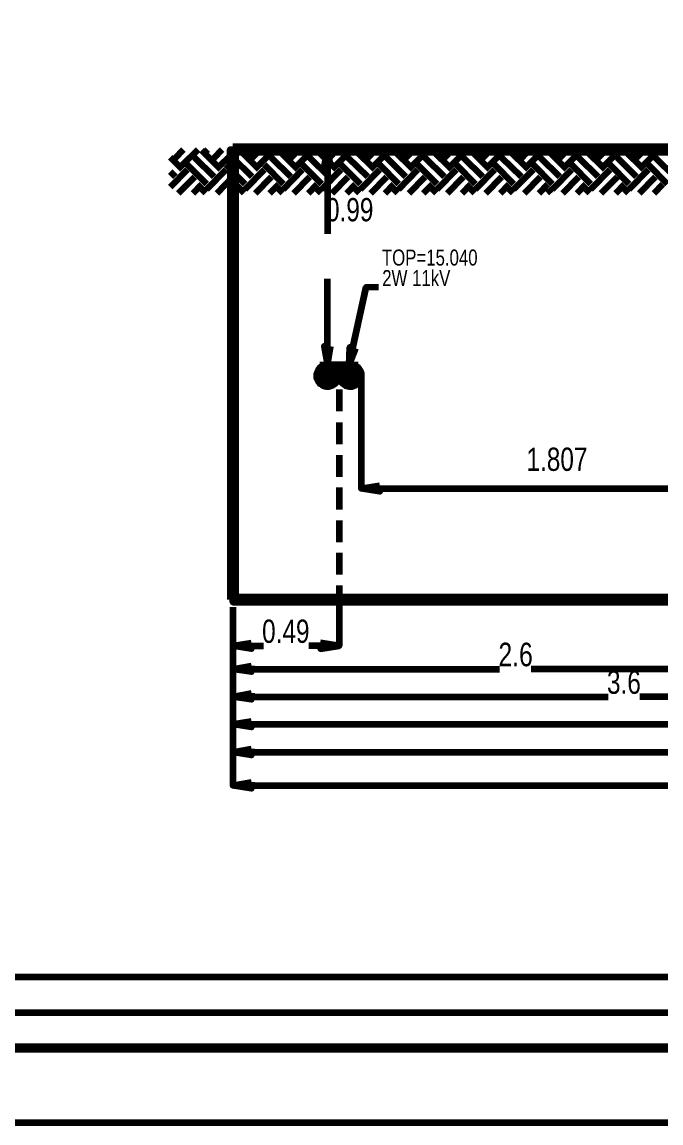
# Model space of a CAD drawing. Header units: inches. Extents: x 13 to 428, y 9 to 297.
# Drawn here: x 184.2 to 245.8, y 8.9 to 115 of the extents above; entities that cross this region are included whole.
import ezdxf

# ---------------------------------------------------------------- set-up
doc = ezdxf.new("R2010")
doc.units = ezdxf.units.IN
doc.header["$MEASUREMENT"] = 0
for name, color, linetype, lineweight in [('H', 7, 'CONTINUOUS', 100), ('P', 250, 'CONTINUOUS', 100), ('Text', 250, 'CONTINUOUS', 100)]:
    doc.layers.add(name, color=color, linetype=linetype, lineweight=lineweight)
doc.styles.get("Standard").update_dxf_attribs({"font": 'txt', "width": 0.75})

msp = doc.modelspace()

# ---------------------------------------------------------------- hatches: boundary and pattern name
at = {"layer": 'H', "linetype": 'Continuous'}
for color, points in [(0, [(412.73, 289.55), (26.82, 289.55), (26.82, 16.03), (412.73, 16.03), (412.73, 25.27), (412.48, 25.27), (412.48, 16.27), (27.06, 16.27), (27.06, 289.3), (412.48, 289.3), (412.48, 116.48), (412.64, 116.48), (412.73, 116.48)]), (5, [(204.55, 102.48), (313.7, 103), (204.55, 103), (204.55, 102.48), (313.7, 103), (313.7, 102.48)]), (5, [(204.79, 59.36), (204.27, 102.76), (204.27, 59.36), (204.79, 59.36), (204.27, 102.76), (204.79, 102.76)]), (0, [(213.97, 100.97), (213.36, 100.97), (213.67, 102.76)]), (0, [(213.97, 83.79), (213.36, 83.79), (213.67, 82)]), (0, [(216.36, 83.58), (215.76, 82), (215.82, 83.7)]), (3, [(212.94, 81.73), (214.73, 81), (214.7, 81.09), (212.94, 81.73), (214.73, 81), (212.88, 81.64)]), (3, [(213.03, 81.79), (214.7, 81.09), (214.7, 81.18), (213.03, 81.79), (214.7, 81.09), (212.94, 81.73)]), (3, [(213.09, 81.85), (214.7, 81.18), (214.67, 81.3), (213.09, 81.85), (214.7, 81.18), (213.03, 81.79)]), (3, [(213.18, 81.88), (214.67, 81.3), (214.64, 81.39), (213.18, 81.88), (214.67, 81.3), (213.09, 81.85)]), (3, [(213.27, 81.94), (214.64, 81.39), (214.58, 81.48), (213.27, 81.94), (214.64, 81.39), (213.18, 81.88)]), (3, [(213.39, 81.97), (214.58, 81.48), (214.52, 81.58), (213.39, 81.97), (214.58, 81.48), (213.27, 81.94)]), (3, [(213.48, 81.97), (214.52, 81.58), (214.45, 81.64), (213.48, 81.97), (214.52, 81.58), (213.39, 81.97)]), (3, [(213.58, 82), (214.45, 81.64), (214.39, 81.73), (213.58, 82), (214.45, 81.64), (213.48, 81.97)]), (3, [(213.67, 82), (214.39, 81.73), (214.3, 81.79), (213.67, 82), (214.39, 81.73), (213.58, 82)]), (3, [(213.79, 82), (214.3, 81.79), (214.24, 81.82), (213.79, 82), (214.3, 81.79), (213.67, 82)]), (3, [(213.88, 81.97), (214.24, 81.82), (214.12, 81.88), (213.88, 81.97), (214.24, 81.82), (213.79, 82)]), (3, [(214.06, 81.94), (214.12, 81.88), (213.88, 81.97)]), (3, [(215.12, 81.73), (216.91, 81), (216.91, 81.09), (215.12, 81.73), (216.91, 81), (215.09, 81.64)]), (3, [(215.21, 81.79), (216.91, 81.09), (216.88, 81.18), (215.21, 81.79), (216.91, 81.09), (215.12, 81.73)]), (3, [(215.3, 81.85), (216.88, 81.18), (216.85, 81.3), (215.3, 81.85), (216.88, 81.18), (215.21, 81.79)]), (3, [(215.39, 81.88), (216.85, 81.3), (216.82, 81.39), (215.39, 81.88), (216.85, 81.3), (215.3, 81.85)]), (3, [(215.48, 81.94), (216.82, 81.39), (216.76, 81.48), (215.48, 81.94), (216.82, 81.39), (215.39, 81.88)]), (3, [(215.58, 81.97), (216.76, 81.48), (216.73, 81.58), (215.58, 81.97), (216.76, 81.48), (215.48, 81.94)]), (3, [(215.67, 81.97), (216.73, 81.58), (216.64, 81.64), (215.67, 81.97), (216.73, 81.58), (215.58, 81.97)]), (3, [(215.79, 82), (216.64, 81.64), (216.61, 81.73), (215.79, 82), (216.64, 81.64), (215.67, 81.97)]), (3, [(215.88, 82), (216.61, 81.73), (216.52, 81.79), (215.88, 82), (216.61, 81.73), (215.79, 82)]), (3, [(216, 82), (216.52, 81.79), (216.45, 81.82), (216, 82), (216.52, 81.79), (215.88, 82)]), (3, [(216.06, 81.97), (216.45, 81.82), (216.3, 81.88), (216.06, 81.97), (216.45, 81.82), (216, 82)]), (3, [(216.24, 81.94), (216.3, 81.88), (216.06, 81.97)]), (3, [(212.7, 81.3), (214.61, 80.52), (214.67, 80.61), (212.7, 81.3), (214.61, 80.52), (212.64, 81.21)]), (3, [(212.64, 81.21), (214.58, 80.42), (214.61, 80.52), (212.64, 81.21), (214.58, 80.42), (212.64, 81.09)]), (3, [(212.64, 81.09), (214.52, 80.33), (214.58, 80.42), (212.64, 81.09), (214.52, 80.33), (212.64, 81)]), (3, [(212.64, 81), (214.45, 80.27), (214.52, 80.33), (212.64, 81), (214.45, 80.27), (212.64, 80.91)]), (3, [(212.64, 80.91), (214.39, 80.18), (214.45, 80.27), (212.64, 80.91), (214.39, 80.18), (212.64, 80.79)]), (3, [(212.64, 80.79), (214.3, 80.12), (214.39, 80.18), (212.64, 80.79), (214.3, 80.12), (212.64, 80.73)]), (3, [(212.64, 80.73), (214.24, 80.09), (214.3, 80.12), (212.64, 80.73), (214.24, 80.09), (212.67, 80.61)]), (3, [(212.73, 81.39), (214.67, 80.61), (214.67, 80.73), (212.73, 81.39), (214.67, 80.61), (212.7, 81.3)]), (3, [(212.79, 81.48), (214.67, 80.73), (214.7, 80.79), (212.79, 81.48), (214.67, 80.73), (212.73, 81.39)]), (3, [(212.82, 81.58), (214.7, 80.79), (214.73, 80.91), (212.82, 81.58), (214.7, 80.79), (212.79, 81.48)]), (3, [(212.88, 81.64), (214.73, 80.91), (214.73, 81), (212.88, 81.64), (214.73, 80.91), (212.82, 81.58)]), (3, [(214.85, 81.21), (216.76, 80.42), (216.82, 80.52), (214.85, 81.21), (216.76, 80.42), (214.82, 81.09)]), (3, [(214.82, 81.09), (216.7, 80.33), (216.76, 80.42), (214.82, 81.09), (216.7, 80.33), (214.82, 81)]), (3, [(214.82, 81), (216.67, 80.27), (216.7, 80.33), (214.82, 81), (216.67, 80.27), (214.82, 80.91)]), (3, [(214.82, 80.91), (216.58, 80.18), (216.67, 80.27), (214.82, 80.91), (216.58, 80.18), (214.82, 80.79)]), (3, [(214.82, 80.79), (216.52, 80.12), (216.58, 80.18), (214.82, 80.79), (216.52, 80.12), (214.85, 80.73)]), (3, [(214.88, 81.3), (216.82, 80.52), (216.85, 80.61), (214.88, 81.3), (216.82, 80.52), (214.85, 81.21)]), (3, [(214.85, 80.73), (216.42, 80.09), (216.52, 80.12), (214.85, 80.73), (216.42, 80.09), (214.88, 80.61)]), (3, [(214.91, 81.39), (216.85, 80.61), (216.88, 80.73), (214.91, 81.39), (216.85, 80.61), (214.88, 81.3)]), (3, [(214.97, 81.48), (216.88, 80.73), (216.91, 80.79), (214.97, 81.48), (216.88, 80.73), (214.91, 81.39)]), (3, [(215, 81.58), (216.91, 80.79), (216.91, 80.91), (215, 81.58), (216.91, 80.79), (214.97, 81.48)]), (3, [(215.09, 81.64), (216.91, 80.91), (216.91, 81), (215.09, 81.64), (216.91, 80.91), (215, 81.58)]), (3, [(212.67, 80.61), (214.15, 80), (214.24, 80.09), (212.67, 80.61), (214.15, 80), (212.73, 80.52)]), (3, [(212.73, 80.52), (214.03, 80), (214.15, 80), (212.73, 80.52), (214.03, 80), (212.76, 80.42)]), (3, [(212.76, 80.42), (213.97, 79.94), (214.03, 80), (212.76, 80.42), (213.97, 79.94), (212.82, 80.33)]), (3, [(212.82, 80.33), (213.85, 79.94), (213.97, 79.94), (212.82, 80.33), (213.85, 79.94), (212.88, 80.27)]), (3, [(212.88, 80.27), (213.76, 79.91), (213.85, 79.94), (212.88, 80.27), (213.76, 79.91), (212.94, 80.18)]), (3, [(212.94, 80.18), (213.64, 79.91), (213.76, 79.91), (212.94, 80.18), (213.64, 79.91), (213.03, 80.12)]), (3, [(213.03, 80.12), (213.58, 79.91), (213.64, 79.91), (213.03, 80.12), (213.58, 79.91), (213.12, 80.06)]), (3, [(213.18, 80), (213.42, 79.94), (213.12, 80.06), (213.18, 80), (213.42, 79.94), (213.36, 79.94)]), (3, [(213.12, 80.06), (213.58, 79.91), (213.42, 79.94)]), (3, [(214.88, 80.61), (216.33, 80), (216.42, 80.09), (214.88, 80.61), (216.33, 80), (214.91, 80.52)]), (3, [(214.91, 80.52), (216.24, 80), (216.33, 80), (214.91, 80.52), (216.24, 80), (214.97, 80.42)]), (3, [(214.97, 80.42), (216.15, 79.94), (216.24, 80), (214.97, 80.42), (216.15, 79.94), (215.03, 80.33)]), (3, [(215.03, 80.33), (216.06, 79.94), (216.15, 79.94), (215.03, 80.33), (216.06, 79.94), (215.06, 80.27)]), (3, [(215.06, 80.27), (215.97, 79.91), (216.06, 79.94), (215.06, 80.27), (215.97, 79.91), (215.15, 80.18)]), (3, [(215.15, 80.18), (215.85, 79.91), (215.97, 79.91), (215.15, 80.18), (215.85, 79.91), (215.21, 80.12)]), (3, [(215.21, 80.12), (215.76, 79.91), (215.85, 79.91), (215.21, 80.12), (215.76, 79.91), (215.3, 80.06)]), (3, [(215.36, 80), (215.64, 79.94), (215.3, 80.06), (215.36, 80), (215.64, 79.94), (215.58, 79.94)]), (3, [(215.3, 80.06), (215.76, 79.91), (215.64, 79.94)]), (0, [(218.7, 70.36), (218.7, 69.79), (216.91, 70.09)]), (5, [(313.7, 59.64), (204.55, 59.12), (313.7, 59.12), (313.7, 59.64), (204.55, 59.12), (204.55, 59.64)]), (0, [(206.33, 55.21), (206.33, 54.61), (204.55, 54.91)]), (0, [(213, 55.21), (213, 54.61), (214.79, 54.91)]), (0, [(206.33, 52.97), (206.33, 52.39), (204.55, 52.67)]), (0, [(206.33, 50.33), (206.33, 49.73), (204.55, 50)]), (0, [(206.33, 47.64), (206.33, 47.06), (204.55, 47.36)]), (0, [(206.33, 44.97), (206.33, 44.36), (204.55, 44.67)]), (0, [(206.33, 41.76), (206.33, 41.15), (204.55, 41.45)])]:
    msp.add_hatch(color=color, dxfattribs=at).paths.add_polyline_path(points)

# ---------------------------------------------------------------- linework, layer by layer
at = {"layer": 'P', "color": 0, "linetype": 'Continuous'}
for points in [[(420.33, 51.42), (420.33, 8.91), (12.91, 8.91), (12.91, 296.67)], [(344, 25.27), (344, 22.97), (33.48, 22.97), (33.48, 116.94)], [(213.97, 100.97), (213.36, 100.97), (213.67, 102.76), (213.97, 100.97)], [(214.73, 102.76), (213.67, 102.76)], [(213.67, 100.97), (213.67, 94.64)], [(213.67, 83.79), (213.67, 90.3)], [(216.12, 83.64), (217.39, 89.48), (218.58, 89.52)], [(213.97, 83.79), (213.36, 83.79), (213.67, 82), (213.97, 83.79)], [(216.36, 83.58), (215.76, 82), (215.82, 83.7), (216.36, 83.58)], [(215.76, 82), (213.67, 82)], [(214.79, 82), (214.79, 80.64)], [(216.91, 81.06), (216.91, 70.09)], [(214.79, 79.61), (214.79, 77.52)], [(214.79, 76.45), (214.79, 74.36)], [(214.79, 73.3), (214.79, 71.21)], [(214.79, 70.18), (214.79, 68.06)], [(218.7, 70.36), (218.7, 69.79), (216.91, 70.09), (218.7, 70.36)], [(218.7, 70.09), (253, 70.09)], [(214.79, 67), (214.79, 64.91)], [(214.79, 63.88), (214.79, 61.79)], [(214.79, 60.73), (214.79, 59.36)], [(204.55, 58.64), (204.55, 41.45)], [(204.55, 58.58), (204.55, 54.91)], [(204.55, 58.52), (204.55, 52.67)], [(214.79, 59.36), (214.79, 54.91)], [(204.55, 58.36), (204.55, 50)], [(206.33, 55.21), (206.33, 54.61), (204.55, 54.91), (206.33, 55.21)], [(213, 55.21), (213, 54.61), (214.79, 54.91), (213, 55.21)], [(206.33, 54.91), (207.48, 54.91)], [(213, 54.91), (211.85, 54.91)], [(206.33, 52.97), (206.33, 52.39), (204.55, 52.67), (206.33, 52.97)], [(204.55, 52.67), (204.55, 47.36)], [(206.33, 52.67), (230.24, 52.67)], [(257.24, 52.67), (233.3, 52.67)], [(30.82, 19.55), (345.73, 19.55), (345.73, 51.42)], [(30.82, 19.55), (345.73, 19.55), (345.73, 51.42)], [(206.33, 50.33), (206.33, 49.73), (204.55, 50), (206.33, 50.33)], [(204.55, 50), (204.55, 44.67)], [(206.33, 50), (240.73, 50)], [(278.18, 50), (243.79, 50)], [(206.33, 47.64), (206.33, 47.06), (204.55, 47.36), (206.33, 47.64)], [(206.33, 47.36), (249.73, 47.36)], [(206.33, 44.97), (206.33, 44.36), (204.55, 44.67), (206.33, 44.97)], [(206.33, 44.67), (253.94, 44.67)], [(206.33, 41.76), (206.33, 41.15), (204.55, 41.45), (206.33, 41.76)], [(206.33, 41.45), (256.3, 41.45)], [(412.73, 16.03), (412.48, 16.27), (26.82, 16.03), (412.73, 16.03)], [(412.48, 16.27), (26.82, 16.03), (27.06, 16.27), (412.48, 16.27)]]:
    msp.add_lwpolyline(points, dxfattribs=at)
at = {"layer": 'P', "color": 5, "linetype": 'Continuous'}
for points in [[(204.55, 103), (204.55, 102.48), (313.7, 103), (204.55, 103)], [(204.55, 102.48), (313.7, 103), (313.7, 102.48), (204.55, 102.48)], [(204.27, 59.36), (204.79, 59.36), (204.27, 102.76), (204.27, 59.36)], [(204.79, 59.36), (204.27, 102.76), (204.79, 102.76), (204.79, 59.36)], [(313.7, 59.12), (313.7, 59.64), (204.55, 59.12), (313.7, 59.12)], [(313.7, 59.64), (204.55, 59.12), (204.55, 59.64), (313.7, 59.64)]]:
    msp.add_lwpolyline(points, dxfattribs=at)
at = {"layer": 'P', "color": 8, "linetype": 'Continuous'}
for points in [[(199.7, 100.82), (198.52, 102)], [(199, 101.97), (199.79, 102.76)], [(199.7, 101.27), (201.18, 102.76)], [(202.73, 100.12), (200.88, 101.97)], [(203.39, 100.82), (201.55, 102.67)], [(202.03, 102.67), (202.12, 102.76)], [(202.73, 101.97), (203.52, 102.76)], [(203.39, 101.27), (204.91, 102.76)], [(206.39, 100.12), (204.55, 101.97)], [(207.09, 100.82), (205.24, 102.67)], [(205.73, 102.67), (205.82, 102.76)], [(206.39, 101.97), (207.21, 102.76)], [(207.09, 101.27), (208.58, 102.76)], [(210.12, 100.12), (208.27, 101.97)], [(210.82, 100.82), (208.97, 102.67)], [(209.42, 102.67), (209.52, 102.76)], [(210.12, 101.97), (210.91, 102.76)], [(210.82, 101.27), (212.3, 102.76)], [(213.82, 100.12), (211.97, 101.97)], [(214.52, 100.82), (212.67, 102.67)], [(213.12, 102.67), (213.24, 102.76)], [(213.82, 101.97), (214.61, 102.76)], [(214.52, 101.27), (216, 102.76)], [(217.55, 100.12), (215.67, 101.97)], [(218.24, 100.82), (216.36, 102.67)], [(216.85, 102.67), (216.91, 102.76)], [(217.55, 101.97), (218.33, 102.76)], [(218.24, 101.27), (219.73, 102.76)], [(221.21, 100.12), (219.39, 101.97)], [(221.91, 100.82), (220.06, 102.67)], [(220.55, 102.67), (220.64, 102.76)], [(221.21, 101.97), (222.03, 102.76)], [(221.91, 101.27), (223.39, 102.76)], [(224.94, 100.12), (223.09, 101.97)], [(225.64, 100.82), (223.79, 102.67)], [(224.24, 102.67), (224.33, 102.76)], [(224.94, 101.97), (225.73, 102.76)], [(225.64, 101.27), (227.12, 102.76)], [(228.64, 100.12), (226.79, 101.97)], [(229.33, 100.82), (227.48, 102.67)], [(227.94, 102.67), (228.06, 102.76)], [(228.64, 101.97), (229.42, 102.76)], [(229.33, 101.27), (230.82, 102.76)], [(232.36, 100.12), (230.48, 101.97)], [(233.06, 100.82), (231.18, 102.67)], [(231.64, 102.67), (231.73, 102.76)], [(232.36, 101.97), (233.12, 102.76)], [(233.06, 101.27), (234.55, 102.76)], [(236.06, 100.12), (234.21, 101.97)], [(236.73, 100.82), (234.91, 102.67)], [(235.36, 102.67), (235.45, 102.76)], [(236.06, 101.97), (236.85, 102.76)], [(236.73, 101.27), (238.24, 102.76)], [(239.76, 100.12), (237.91, 101.97)], [(240.45, 100.82), (238.58, 102.67)], [(239.06, 102.67), (239.15, 102.76)], [(239.76, 101.97), (240.55, 102.76)], [(240.45, 101.27), (241.94, 102.76)], [(243.45, 100.12), (241.61, 101.97)], [(244.15, 100.82), (242.3, 102.67)], [(242.76, 102.67), (242.88, 102.76)], [(243.45, 101.97), (244.27, 102.76)], [(244.15, 101.27), (245.64, 102.76)], [(247.15, 100.12), (245.3, 101.97)], [(202.03, 99.42), (200.18, 101.27)], [(205.73, 99.42), (203.88, 101.27)], [(209.42, 99.42), (207.58, 101.27)], [(213.12, 99.42), (211.27, 101.27)], [(216.85, 99.42), (214.97, 101.27)], [(220.55, 99.42), (218.7, 101.27)], [(224.24, 99.42), (222.39, 101.27)], [(227.94, 99.42), (226.09, 101.27)], [(231.64, 99.42), (229.79, 101.27)], [(235.36, 99.42), (233.52, 101.27)], [(239.06, 99.42), (237.21, 101.27)], [(242.76, 99.42), (240.91, 101.27)], [(246.45, 99.42), (244.61, 101.27)], [(198.52, 99.15), (200.18, 100.82)], [(199, 100.12), (198.52, 100.61)], [(199.3, 98.55), (200.88, 100.12)], [(202.03, 98.94), (203.88, 100.82)], [(203.03, 98.55), (204.55, 100.12)], [(205.73, 98.94), (207.58, 100.82)], [(206.73, 98.55), (208.27, 100.12)], [(209.42, 98.94), (211.27, 100.82)], [(210.42, 98.55), (211.97, 100.12)], [(213.12, 98.94), (214.97, 100.82)], [(214.12, 98.55), (215.67, 100.12)], [(216.85, 98.94), (218.7, 100.82)], [(217.85, 98.55), (219.39, 100.12)], [(220.55, 98.94), (222.39, 100.82)], [(221.55, 98.55), (223.09, 100.12)], [(224.24, 98.94), (226.09, 100.82)], [(225.24, 98.55), (226.79, 100.12)], [(227.94, 98.94), (229.79, 100.82)], [(228.94, 98.55), (230.48, 100.12)], [(231.64, 98.94), (233.52, 100.82)], [(232.67, 98.55), (234.21, 100.12)], [(235.36, 98.94), (237.21, 100.82)], [(236.36, 98.55), (237.91, 100.12)], [(239.06, 98.94), (240.91, 100.82)], [(240.06, 98.55), (241.61, 100.12)], [(242.76, 98.94), (244.61, 100.82)], [(243.76, 98.55), (245.3, 100.12)], [(200.7, 98.55), (201.55, 99.42)], [(201.94, 98.55), (201.55, 98.94)], [(204.39, 98.55), (205.24, 99.42)], [(205.64, 98.55), (205.24, 98.94)], [(208.12, 98.55), (208.97, 99.42)], [(209.36, 98.55), (208.97, 98.94)], [(211.82, 98.55), (212.67, 99.42)], [(213.06, 98.55), (212.67, 98.94)], [(215.52, 98.55), (216.36, 99.42)], [(216.76, 98.55), (216.36, 98.94)], [(219.21, 98.55), (220.06, 99.42)], [(220.45, 98.55), (220.06, 98.94)], [(222.91, 98.55), (223.79, 99.42)], [(224.18, 98.55), (223.79, 98.94)], [(226.64, 98.55), (227.48, 99.42)], [(227.88, 98.55), (227.48, 98.94)], [(230.33, 98.55), (231.18, 99.42)], [(231.58, 98.55), (231.18, 98.94)], [(234.06, 98.55), (234.91, 99.42)], [(235.27, 98.55), (234.91, 98.94)], [(237.73, 98.55), (238.58, 99.42)], [(238.97, 98.55), (238.58, 98.94)], [(241.45, 98.55), (242.3, 99.42)], [(242.7, 98.55), (242.3, 98.94)], [(245.15, 98.55), (246, 99.42)]]:
    msp.add_lwpolyline(points, dxfattribs=at)
at = {"layer": 'P', "color": 3, "linetype": 'Continuous'}
for points in [[(214.7, 80.61), (214.73, 80.73), (214.73, 80.82), (214.73, 80.94), (214.73, 81.03), (214.73, 81.12), (214.7, 81.24), (214.67, 81.33), (214.64, 81.42), (214.58, 81.52), (214.55, 81.61), (214.45, 81.67), (214.39, 81.76), (214.3, 81.82), (214.21, 81.88), (214.12, 81.91), (214.03, 81.97), (213.94, 82), (213.82, 82), (213.73, 82.03), (213.61, 82.03), (213.52, 82), (213.42, 82), (213.3, 81.97), (213.21, 81.91), (213.12, 81.88), (213.06, 81.82), (212.97, 81.76), (212.91, 81.67), (212.82, 81.61), (212.79, 81.52), (212.73, 81.42), (212.7, 81.3), (212.67, 81.21), (212.64, 81.09), (212.64, 81), (212.64, 80.91), (212.64, 80.79), (212.67, 80.7), (212.7, 80.61), (212.73, 80.52), (212.79, 80.42), (212.85, 80.33), (212.91, 80.24), (212.97, 80.18), (213.06, 80.12), (213.15, 80.06), (213.24, 80), (213.33, 79.97), (213.42, 79.94), (213.55, 79.91), (213.64, 79.91), (213.76, 79.91), (213.85, 79.91), (213.94, 79.94), (214.06, 79.97), (214.15, 80), (214.24, 80.06), (214.3, 80.12), (214.39, 80.18), (214.45, 80.24), (214.55, 80.33), (214.61, 80.42), (214.64, 80.52), (214.7, 80.61)], [(212.79, 81.52), (213.09, 81.85)], [(212.94, 81.73), (214.73, 81), (212.88, 81.64), (212.94, 81.73)], [(212.94, 82), (214.42, 82)], [(213.03, 81.79), (214.7, 81.09), (212.94, 81.73), (213.03, 81.79)], [(214.7, 81.09), (212.94, 81.73), (214.73, 81), (214.7, 81.09)], [(213.09, 81.85), (214.7, 81.18), (213.03, 81.79), (213.09, 81.85)], [(214.7, 81.18), (213.03, 81.79), (214.7, 81.09), (214.7, 81.18)], [(213.18, 81.88), (214.67, 81.3), (213.09, 81.85), (213.18, 81.88)], [(214.67, 81.3), (213.09, 81.85), (214.7, 81.18), (214.67, 81.3)], [(213.27, 81.94), (214.64, 81.39), (213.18, 81.88), (213.27, 81.94)], [(214.64, 81.39), (213.18, 81.88), (214.67, 81.3), (214.64, 81.39)], [(213.39, 81.97), (214.58, 81.48), (213.27, 81.94), (213.39, 81.97)], [(214.58, 81.48), (213.27, 81.94), (214.64, 81.39), (214.58, 81.48)], [(213.48, 81.97), (214.52, 81.58), (213.39, 81.97), (213.48, 81.97)], [(214.52, 81.58), (213.39, 81.97), (214.58, 81.48), (214.52, 81.58)], [(213.58, 82), (214.45, 81.64), (213.48, 81.97), (213.58, 82)], [(214.45, 81.64), (213.48, 81.97), (214.52, 81.58), (214.45, 81.64)], [(213.67, 82), (214.39, 81.73), (213.58, 82), (213.67, 82)], [(214.39, 81.73), (213.58, 82), (214.45, 81.64), (214.39, 81.73)], [(213.79, 82), (214.3, 81.79), (213.67, 82), (213.79, 82)], [(214.3, 81.79), (213.67, 82), (214.39, 81.73), (214.3, 81.79)], [(213.88, 81.97), (214.24, 81.82), (213.79, 82), (213.88, 81.97)], [(214.24, 81.82), (213.79, 82), (214.3, 81.79), (214.24, 81.82)], [(214.06, 81.94), (214.12, 81.88), (213.88, 81.97), (214.06, 81.94)], [(214.12, 81.88), (213.88, 81.97), (214.24, 81.82), (214.12, 81.88)], [(216.88, 80.61), (216.91, 80.73), (216.94, 80.82), (216.94, 80.94), (216.94, 81.03), (216.94, 81.12), (216.91, 81.24), (216.88, 81.33), (216.85, 81.42), (216.79, 81.52), (216.73, 81.61), (216.67, 81.67), (216.61, 81.76), (216.52, 81.82), (216.42, 81.88), (216.33, 81.91), (216.24, 81.97), (216.12, 82), (216.03, 82), (215.91, 82.03), (215.82, 82.03), (215.73, 82), (215.61, 82), (215.52, 81.97), (215.42, 81.91), (215.33, 81.88), (215.24, 81.82), (215.18, 81.76), (215.09, 81.67), (215.03, 81.61), (214.97, 81.52), (214.94, 81.42), (214.88, 81.3), (214.85, 81.21), (214.85, 81.09), (214.82, 81), (214.82, 80.91), (214.85, 80.79), (214.88, 80.7), (214.91, 80.61), (214.94, 80.52), (214.97, 80.42), (215.03, 80.33), (215.09, 80.24), (215.18, 80.18), (215.24, 80.12), (215.33, 80.06), (215.42, 80), (215.55, 79.97), (215.64, 79.94), (215.76, 79.91), (215.85, 79.91), (215.97, 79.91), (216.06, 79.91), (216.15, 79.94), (216.24, 79.97), (216.33, 80), (216.42, 80.06), (216.52, 80.12), (216.61, 80.18), (216.67, 80.24), (216.73, 80.33), (216.79, 80.42), (216.85, 80.52), (216.88, 80.61)], [(214.97, 81.52), (215.3, 81.85)], [(215.12, 81.73), (216.91, 81), (215.09, 81.64), (215.12, 81.73)], [(215.12, 82), (216.61, 82)], [(215.21, 81.79), (216.91, 81.09), (215.12, 81.73), (215.21, 81.79)], [(216.91, 81.09), (215.12, 81.73), (216.91, 81), (216.91, 81.09)], [(215.3, 81.85), (216.88, 81.18), (215.21, 81.79), (215.3, 81.85)], [(216.88, 81.18), (215.21, 81.79), (216.91, 81.09), (216.88, 81.18)], [(215.39, 81.88), (216.85, 81.3), (215.3, 81.85), (215.39, 81.88)], [(216.85, 81.3), (215.3, 81.85), (216.88, 81.18), (216.85, 81.3)], [(215.48, 81.94), (216.82, 81.39), (215.39, 81.88), (215.48, 81.94)], [(216.82, 81.39), (215.39, 81.88), (216.85, 81.3), (216.82, 81.39)], [(215.58, 81.97), (216.76, 81.48), (215.48, 81.94), (215.58, 81.97)], [(216.76, 81.48), (215.48, 81.94), (216.82, 81.39), (216.76, 81.48)], [(215.67, 81.97), (216.73, 81.58), (215.58, 81.97), (215.67, 81.97)], [(216.73, 81.58), (215.58, 81.97), (216.76, 81.48), (216.73, 81.58)], [(215.79, 82), (216.64, 81.64), (215.67, 81.97), (215.79, 82)], [(216.64, 81.64), (215.67, 81.97), (216.73, 81.58), (216.64, 81.64)], [(215.88, 82), (216.61, 81.73), (215.79, 82), (215.88, 82)], [(216.61, 81.73), (215.79, 82), (216.64, 81.64), (216.61, 81.73)], [(216, 82), (216.52, 81.79), (215.88, 82), (216, 82)], [(216.52, 81.79), (215.88, 82), (216.61, 81.73), (216.52, 81.79)], [(216.06, 81.97), (216.45, 81.82), (216, 82), (216.06, 81.97)], [(216.45, 81.82), (216, 82), (216.52, 81.79), (216.45, 81.82)], [(216.24, 81.94), (216.3, 81.88), (216.06, 81.97), (216.24, 81.94)], [(216.3, 81.88), (216.06, 81.97), (216.45, 81.82), (216.3, 81.88)], [(212.7, 81.3), (214.61, 80.52), (212.64, 81.21), (212.7, 81.3)], [(214.61, 80.52), (212.64, 81.21), (214.58, 80.42), (214.61, 80.52)], [(212.64, 81.21), (214.58, 80.42), (212.64, 81.09), (212.64, 81.21)], [(214.58, 80.42), (212.64, 81.09), (214.52, 80.33), (214.58, 80.42)], [(212.64, 81.09), (214.52, 80.33), (212.64, 81), (212.64, 81.09)], [(214.52, 80.33), (212.64, 81), (214.45, 80.27), (214.52, 80.33)], [(212.64, 81), (214.45, 80.27), (212.64, 80.91), (212.64, 81)], [(214.45, 80.27), (212.64, 80.91), (214.39, 80.18), (214.45, 80.27)], [(212.64, 80.91), (214.39, 80.18), (212.64, 80.79), (212.64, 80.91)], [(214.39, 80.18), (212.64, 80.79), (214.3, 80.12), (214.39, 80.18)], [(212.64, 80.79), (214.3, 80.12), (212.64, 80.73), (212.64, 80.79)], [(214.3, 80.12), (212.64, 80.73), (214.24, 80.09), (214.3, 80.12)], [(212.64, 80.73), (214.24, 80.09), (212.67, 80.61), (212.64, 80.73)], [(212.73, 81.39), (214.67, 80.61), (212.7, 81.3), (212.73, 81.39)], [(214.67, 80.61), (212.7, 81.3), (214.61, 80.52), (214.67, 80.61)], [(212.79, 81.48), (214.67, 80.73), (212.73, 81.39), (212.79, 81.48)], [(214.67, 80.73), (212.73, 81.39), (214.67, 80.61), (214.67, 80.73)], [(212.82, 81.58), (214.7, 80.79), (212.79, 81.48), (212.82, 81.58)], [(214.7, 80.79), (212.79, 81.48), (214.67, 80.73), (214.7, 80.79)], [(212.88, 81.64), (214.73, 80.91), (212.82, 81.58), (212.88, 81.64)], [(214.73, 80.91), (212.82, 81.58), (214.7, 80.79), (214.73, 80.91)], [(214.73, 81), (212.88, 81.64), (214.73, 80.91), (214.73, 81)], [(214.85, 81.21), (216.76, 80.42), (214.82, 81.09), (214.85, 81.21)], [(216.76, 80.42), (214.82, 81.09), (216.7, 80.33), (216.76, 80.42)], [(214.82, 81.09), (216.7, 80.33), (214.82, 81), (214.82, 81.09)], [(216.7, 80.33), (214.82, 81), (216.67, 80.27), (216.7, 80.33)], [(214.82, 81), (216.67, 80.27), (214.82, 80.91), (214.82, 81)], [(216.67, 80.27), (214.82, 80.91), (216.58, 80.18), (216.67, 80.27)], [(214.82, 80.91), (216.58, 80.18), (214.82, 80.79), (214.82, 80.91)], [(216.58, 80.18), (214.82, 80.79), (216.52, 80.12), (216.58, 80.18)], [(214.82, 80.79), (216.52, 80.12), (214.85, 80.73), (214.82, 80.79)], [(214.88, 81.3), (216.82, 80.52), (214.85, 81.21), (214.88, 81.3)], [(216.82, 80.52), (214.85, 81.21), (216.76, 80.42), (216.82, 80.52)], [(216.52, 80.12), (214.85, 80.73), (216.42, 80.09), (216.52, 80.12)], [(214.85, 80.73), (216.42, 80.09), (214.88, 80.61), (214.85, 80.73)], [(214.91, 81.39), (216.85, 80.61), (214.88, 81.3), (214.91, 81.39)], [(216.85, 80.61), (214.88, 81.3), (216.82, 80.52), (216.85, 80.61)], [(214.97, 81.48), (216.88, 80.73), (214.91, 81.39), (214.97, 81.48)], [(216.88, 80.73), (214.91, 81.39), (216.85, 80.61), (216.88, 80.73)], [(215, 81.58), (216.91, 80.79), (214.97, 81.48), (215, 81.58)], [(216.91, 80.79), (214.97, 81.48), (216.88, 80.73), (216.91, 80.79)], [(215.09, 81.64), (216.91, 80.91), (215, 81.58), (215.09, 81.64)], [(216.91, 80.91), (215, 81.58), (216.91, 80.79), (216.91, 80.91)], [(216.91, 81), (215.09, 81.64), (216.91, 80.91), (216.91, 81)], [(214.24, 80.09), (212.67, 80.61), (214.15, 80), (214.24, 80.09)], [(212.67, 80.61), (214.15, 80), (212.73, 80.52), (212.67, 80.61)], [(214.15, 80), (212.73, 80.52), (214.03, 80), (214.15, 80)], [(212.73, 80.52), (214.03, 80), (212.76, 80.42), (212.73, 80.52)], [(214.03, 80), (212.76, 80.42), (213.97, 79.94), (214.03, 80)], [(212.76, 80.42), (213.97, 79.94), (212.82, 80.33), (212.76, 80.42)], [(213.97, 79.94), (212.82, 80.33), (213.85, 79.94), (213.97, 79.94)], [(212.82, 80.33), (213.85, 79.94), (212.88, 80.27), (212.82, 80.33)], [(213.85, 79.94), (212.88, 80.27), (213.76, 79.91), (213.85, 79.94)], [(212.88, 80.27), (213.76, 79.91), (212.94, 80.18), (212.88, 80.27)], [(213.76, 79.91), (212.94, 80.18), (213.64, 79.91), (213.76, 79.91)], [(212.94, 80.18), (213.64, 79.91), (213.03, 80.12), (212.94, 80.18)], [(213.64, 79.91), (213.03, 80.12), (213.58, 79.91), (213.64, 79.91)], [(213.03, 80.12), (213.58, 79.91), (213.12, 80.06), (213.03, 80.12)], [(213.12, 80.06), (213.18, 80), (213.42, 79.94), (213.12, 80.06)], [(213.12, 80.06), (213.58, 79.91), (213.42, 79.94), (213.12, 80.06)], [(213.18, 80), (213.42, 79.94), (213.36, 79.94), (213.18, 80)], [(216.42, 80.09), (214.88, 80.61), (216.33, 80), (216.42, 80.09)], [(214.88, 80.61), (216.33, 80), (214.91, 80.52), (214.88, 80.61)], [(216.33, 80), (214.91, 80.52), (216.24, 80), (216.33, 80)], [(214.91, 80.52), (216.24, 80), (214.97, 80.42), (214.91, 80.52)], [(216.24, 80), (214.97, 80.42), (216.15, 79.94), (216.24, 80)], [(214.97, 80.42), (216.15, 79.94), (215.03, 80.33), (214.97, 80.42)], [(216.15, 79.94), (215.03, 80.33), (216.06, 79.94), (216.15, 79.94)], [(215.03, 80.33), (216.06, 79.94), (215.06, 80.27), (215.03, 80.33)], [(216.06, 79.94), (215.06, 80.27), (215.97, 79.91), (216.06, 79.94)], [(215.06, 80.27), (215.97, 79.91), (215.15, 80.18), (215.06, 80.27)], [(215.97, 79.91), (215.15, 80.18), (215.85, 79.91), (215.97, 79.91)], [(215.15, 80.18), (215.85, 79.91), (215.21, 80.12), (215.15, 80.18)], [(215.85, 79.91), (215.21, 80.12), (215.76, 79.91), (215.85, 79.91)], [(215.21, 80.12), (215.76, 79.91), (215.3, 80.06), (215.21, 80.12)], [(215.3, 80.06), (215.36, 80), (215.64, 79.94), (215.3, 80.06)], [(215.3, 80.06), (215.76, 79.91), (215.64, 79.94), (215.3, 80.06)], [(215.36, 80), (215.64, 79.94), (215.58, 79.94), (215.36, 80)]]:
    msp.add_lwpolyline(points, dxfattribs=at)

# ---------------------------------------------------------------- texts
at = {"layer": 'Text', "color": 0, "linetype": 'Continuous', "attachment_point": 4}
for s, insert, char_height, width in [('{\\fHelvetica|b0|i0|c1|p15;0.99}', (213.52, 96.94), 2.2424, 9.3939), ('{\\fHelvetica|b0|i0|c1|p15;1.807}', (232.85, 72.88), 2.2424, 11.697), ('{\\fHelvetica|b0|i0|c1|p15;0.49}', (207.36, 56.3), 2.2424, 9.3636), ('{\\fHelvetica|b0|i0|c1|p15;2.6}', (230.15, 54.06), 2.2727, 7.0303), ('{\\fHelvetica|b0|i0|c1|p15;3.6}', (240.61, 51.39), 2.2424, 7.0303)]:
    msp.add_mtext(s, dxfattribs=dict(at, insert=insert, char_height=char_height, width=width))
at = {"layer": 'Text', "color": 3, "linetype": 'Continuous', "char_height": 1.5455, "attachment_point": 4}
for s, insert, width in [('{\\fHelvetica|b0|i0|c1|p15;TOP=15.040}', (218.91, 92.33), 16.3939), ('{\\fHelvetica|b0|i0|c1|p15;2W 11kV}', (218.94, 90.36), 11.4848)]:
    msp.add_mtext(s, dxfattribs=dict(at, insert=insert, width=width))

doc.saveas('drawing.dxf')
